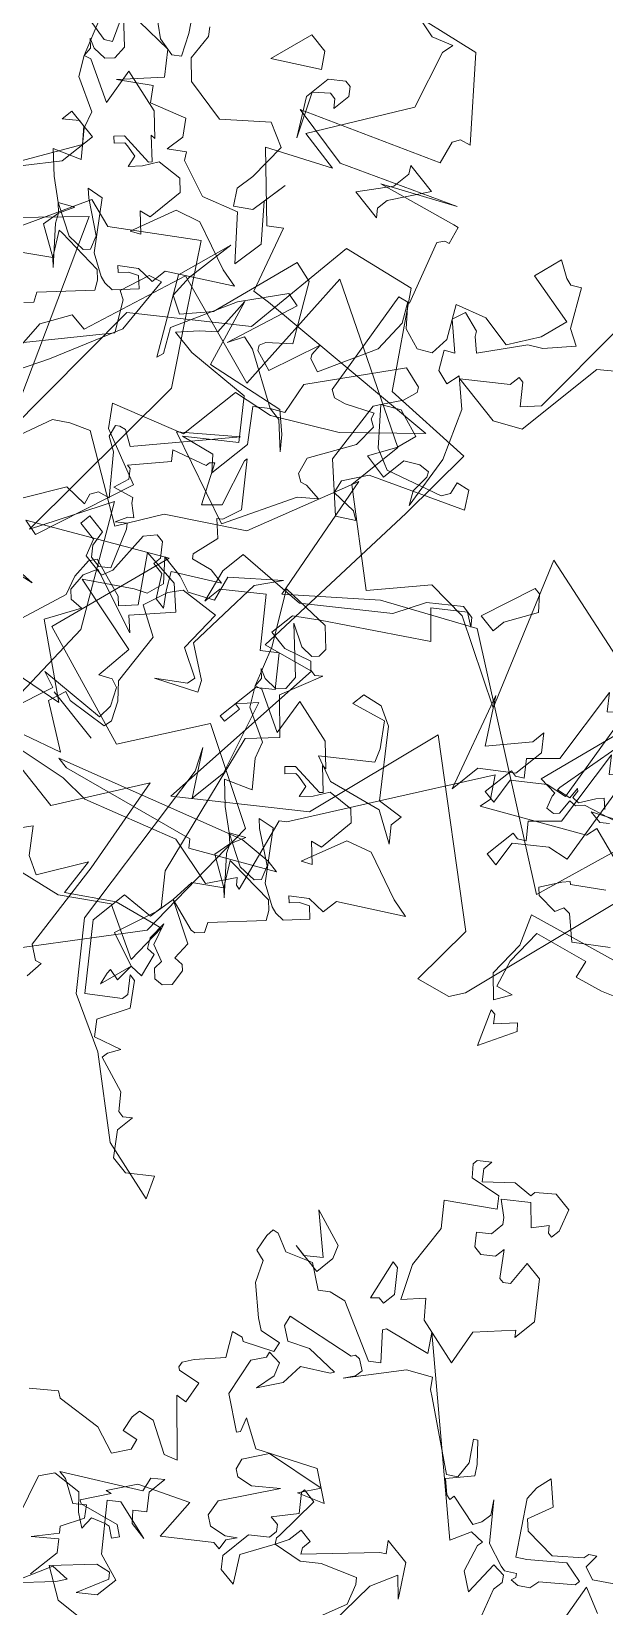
# Model space of a CAD drawing. Header units: metres. Extents: x -71 to 881, y -503 to 661.
# Drawn here: x 147.056 to 148.8, y -257.375 to -252.581 of the extents above; entities that cross this region are included whole.
import ezdxf

# ---------------------------------------------------------------- set-up
doc = ezdxf.new("R2010")
doc.units = ezdxf.units.M
doc.layers.add('ARBRE', color=100, linetype='Continuous', lineweight=13, true_color=0x00ff3f)

# ---------------------------------------------------------------- blocks, each defined once
blk = doc.blocks.new('WMF2', base_point=(0, 0.01))
at = {"color": 251, "lineweight": 0, "true_color": 0x636466}
for points in [[(152.65, -183.05), (154.26, -173.69), (175.85, -184.22), (183.13, -179.1), (188.97, -172.64), (192.5, -184.13), (195.26, -173.72), (200.97, -168.92), (202.85, -164.87), (210.8, -168.41), (212.43, -167.44), (213.62, -166.42), (215.13, -160.27)], [(158.19, -21.39), (152.68, -38.14), (149.95, -37.75), (143.85, -43.43), (139.57, -38.33), (135.29, -33.25), (133.39, -15.7), (130.63, -23.1), (123.64, -13.73), (121.99, -1.9), (114.39, -4.34), (111.72, -4.67), (103.98, -8.76), (99.27, -8.35), (97.95, -10.89), (97.46, -10.41), (97.02, -10.37), (99.54, -16.88), (99.06, -17.38), (95.41, -24.9), (90.83, -34.32), (89.42, -32.65), (89.51, -31.56), (81.64, -37.29), (81.55, -38.39), (70.38, -36.78)], [(16.57, -120.44), (8.22, -134.47), (9.81, -146.85), (18.98, -150.2), (22.71, -142.59), (34.39, -144.58), (32.65, -156.43), (43.16, -148.65), (41.63, -148.52), (39.67, -158.01), (44.92, -159.4), (46.44, -161.06), (40.43, -164.26), (40.42, -170.12), (36.91, -171.27), (31.95, -175.08), (27.13, -180.99), (44.83, -177.37), (46.41, -176.96), (49.12, -182.48), (50.2, -181.46), (55.69, -185.68), (50.55, -189.17), (54.41, -189.22), (50.23, -198.2), (52.48, -203.12), (52.39, -204.21), (54.12, -203.26), (57.28, -203.53)], [(122.03, -4.59), (121.2, -8.62), (122.72, -8.94), (116.58, -10.22), (116.74, -11.56), (117.68, -13), (118.53, -13.17), (119.53, -12.5), (119.62, -15.95), (127.05, -16.59), (123.52, -19.64), (122.5, -20.31), (122.25, -21.93), (124.05, -23.52), (121.84, -23.52), (120.32, -23.2), (118.31, -24.55), (119.17, -26.74), (115.88, -30.39), (117.14, -28.09), (116.53, -20.76), (113.49, -19.25), (112.89, -18.34), (116.25, -16.14), (114.07, -18.14), (114, -18.92), (116.7, -19.9), (117.23, -23.8), (120.73, -22.94), (121.42, -21.76), (121.9, -19.39), (119.14, -18.3), (118.02, -13.51), (116.67, -12.35), (115.65, -10.82), (115.72, -10.05), (119.34, -9.11), (120.19, -9.29), (120.53, -7.61), (116.29, -5.59), (119.5, -4.04)], [(100.3, -13.3), (97.37, -13.9), (96.16, -13.9), (102.61, -9.16), (103.21, -9.75), (114.9, -5.14), (116, -5.14), (100.3, -13.3), (100.3, -13.3)], [(165.65, -192.21), (176.34, -193.26), (169.52, -180.97), (177.55, -183.87), (181.35, -183.49), (184.59, -178.67), (192.69, -183.49), (192.69, -188.7), (207.51, -193.95), (205.44, -181.84), (216.23, -183.49), (218.11, -173.58), (219.76, -173.52), (220.92, -170.8), (219.49, -162.84)], [(158.55, -28.14), (151.66, -37.02), (141.23, -19.49), (142.97, -34.33), (135.13, -42.17), (135.3, -53.01), (129.01, -55.27), (122.91, -48.29), (114.53, -49.68), (113.77, -42.55), (112.45, -25.61), (108.09, -27.35), (107.21, -10.78), (98.49, -19.49), (96.74, -32.59), (81.64, -23.67), (81.04, -17.76), (78.09, -18.94), (77.45, -20.28), (75.41, -35.48)], [(11.67, -123.68), (11.74, -125.32), (12.27, -125.11), (13.58, -125.77), (15.6, -134.05), (18.21, -142.77), (22.11, -134.68), (33.61, -134.71)], [(48.13, -142.44), (43.19, -153.31), (41.06, -153.59), (41.43, -154.51), (41.13, -155.22), (40.11, -155.63), (43.05, -158.46), (44.35, -159.02), (44.76, -160.04), (44.45, -160.3), (43.92, -160.51), (42.49, -159.91), (37.1, -168.03), (40.97, -163.9), (32.15, -161.95), (29.82, -168.64), (28.52, -170), (30.14, -169.93), (30.65, -169.72), (31.37, -170.03), (31.94, -171.46), (30.17, -175.61), (30.45, -177.74), (31.15, -178.04), (31.35, -178.56), (33.6, -177.07), (34.61, -176.66), (35.32, -176.96), (38.04, -186.65), (37.02, -187.05), (39.7, -192.27), (39.35, -192.88), (38.94, -193.04), (39.56, -194.57), (39.97, -194.4), (46.81, -191.62), (41.05, -195.63), (50.47, -189.97), (56.38, -190.15), (44.99, -196.88), (45.76, -198.84), (45.47, -199.54), (44.55, -199.92), (50.64, -205.39), (58.51, -202.62)], [(95.41, -24.9), (93.1, -25.5), (93.1, -24.4), (91.88, -23.19), (94.81, -24.4), (99.43, -22.59), (101.87, -23.19), (98.33, -26.72), (98.94, -27.82), (100.65, -29.64), (103.57, -28.43), (103.57, -29.64), (101.87, -30.26), (100.05, -29.64), (95.41, -24.9), (95.41, -24.9)], [(159.28, -35.28), (156.97, -40.52), (158.19, -41.62), (158.8, -41.62), (159.88, -40.52), (159.88, -41.62), (156.97, -41.62), (156.97, -38.21), (158.8, -35.28)], [(85.82, -32.33), (85.2, -32.33), (84.59, -32.83), (85.82, -34.04), (83.99, -36.36), (85.82, -43.43), (84.59, -42.2), (83.5, -43.43), (81.06, -34.64), (82.88, -34.04), (85.2, -31.73), (84.59, -29.42), (85.82, -29.42), (85.82, -32.33), (85.82, -32.33)], [(127.86, -39.54), (126.03, -38.33), (124.94, -37.24), (127.24, -38.94), (128.46, -38.94), (129.55, -37.85), (127.24, -35.41), (127.24, -31.39), (128.46, -32.48), (131.38, -31.39), (127.86, -34.91), (130.76, -37.85), (136.62, -36.62), (138.93, -36.62), (137.71, -38.33), (136.62, -39.54), (137.23, -43.08), (134.79, -37.24), (127.86, -39.54), (127.86, -39.54)], [(90.23, -35.66), (89.63, -35.66), (89.02, -36.14), (90.23, -37.37), (88.4, -39.67), (90.23, -46.74), (89.02, -45.52), (87.92, -46.74), (85.48, -37.97), (87.31, -37.37), (89.63, -35.05), (89.02, -32.72), (90.23, -32.72), (90.23, -35.66), (90.23, -35.66)], [(120.42, -66.45), (119.65, -67.04), (117.45, -64.06), (115.93, -63.49), (117.61, -61.04), (118.69, -60.22), (120.94, -56.22), (122.15, -57.02), (122.44, -57.42), (124.35, -57.69), (124.6, -56.41), (122.13, -54.73), (122.91, -54.15), (121.8, -52.67), (120.44, -52.47), (120.32, -53.77), (117.85, -52.09), (115.45, -48.04), (114.13, -43.19), (114.93, -44.29), (115.11, -45.98), (115.4, -46.38), (116.35, -46.16), (117.52, -45.28), (117.5, -42.97), (119.86, -43.05), (118.8, -45.54), (118.53, -47.44), (121.17, -47.9), (122.64, -46.8), (121.69, -48.6), (121.49, -49.97), (121.78, -50.35), (123.77, -50.57), (128.28, -42.59), (127.38, -39.75), (128.46, -38.94), (133.52, -40.99), (134.82, -41.11), (135.39, -39.6), (134.06, -46.44), (135.36, -46.55), (137.61, -42.55), (139.52, -36.52), (138.12, -34.62), (138.22, -33.95), (142.72, -39.97), (141.89, -45.21), (141.95, -40.55), (141.61, -38.48), (139.96, -37.89), (138.27, -40.36), (137.04, -48.82), (135.07, -48.6), (131.68, -44.07), (133.27, -42.27), (133.42, -41.67), (133.14, -41.28), (131.16, -40.93), (130.09, -45.87), (129.9, -44.79), (129.67, -44.48), (128.38, -44.23), (126.63, -49.66), (127.08, -52.73), (128.25, -54.29), (126.47, -52.71), (124.5, -52.36), (123.39, -53.17), (123.49, -54.92), (125.42, -57.49), (122.86, -58.8), (119.88, -58.72), (118.5, -61.58), (118.12, -64.16), (123.08, -64.47), (122.69, -67.2), (121.11, -66.56), (120.42, -66.45), (120.42, -66.45)], [(122.64, -46.8), (119.8, -44.2), (117.78, -43.62), (113.05, -45.94), (112.69, -46.71), (113.05, -47.75), (111.9, -48.16), (110.76, -46.76), (118.41, -42.1), (119.56, -39.88), (119.15, -38.74), (116.82, -39.05), (116.04, -38.68), (117.45, -37.54), (121.56, -40.46), (122.95, -46.17), (122.64, -46.8), (122.64, -46.8)], [(99.65, -46.23), (100.87, -43.31), (100.87, -42.08), (102.57, -42.08), (101.47, -47.33), (100.87, -47.33), (99.65, -46.23), (99.65, -46.23)], [(220.57, -50.22), (221.79, -50.2), (214.78, -54.92)], [(219.97, -50.84), (220.57, -50.22), (220.57, -50.22)], [(113.17, -63.62), (113.17, -55.18), (115.36, -53.65), (120.07, -53.65), (116.91, -56.82), (116.91, -57.81), (116.37, -57.81), (114.82, -56.28), (113.72, -57.81), (114.82, -67.35), (110.12, -66.81), (113.17, -63.62), (113.17, -63.62)], [(136.37, -58.45), (136.37, -57.37), (135.76, -56.76), (138.68, -56.76), (136.98, -59.69), (136.98, -61.39), (137.47, -62), (134.54, -62), (136.37, -58.45), (136.37, -58.45)], [(147.98, -61.05), (146.87, -62.15), (146.26, -62.15), (145.66, -61.53), (145.66, -59.83), (146.26, -60.44), (146.87, -60.44), (147.98, -59.23), (145.66, -55.68), (147.98, -58.61), (147.98, -61.05), (147.98, -61.05)], [(101.34, -138.36), (103.76, -139.06), (102.79, -135.77)], [(107.25, -129.65), (108.74, -132.52), (108.73, -133.49), (109.15, -133.99), (110.39, -133.89), (109.93, -130.65), (111.62, -131.51), (112.63, -133.81), (112.58, -134.33), (113.9, -134.17), (114.51, -132.19), (129.81, -142.39), (128.59, -140.94), (132.57, -139.47), (132.73, -139.13), (130.53, -137.19), (131.32, -136.44), (136.79, -138.11), (138.2, -137.61), (139, -136.87), (141.22, -138.01), (143.41, -136.76), (145.13, -137.25), (145.63, -137.09), (145.6, -136.33), (145.13, -134.84), (144.07, -134.71), (142.97, -132.98), (140.36, -131.23), (139.36, -130.72), (137.49, -131.32), (137.22, -130.44), (139.58, -128.86), (139.92, -129.04), (140.84, -128.69), (139.42, -126.79), (141.03, -124.5), (141.52, -123.53), (141.36, -123.04), (141.12, -122.91), (139.13, -123.53), (138.58, -121.59), (139.52, -121.34), (135.03, -117.8), (136.15, -117.21), (139.1, -118.34), (140.49, -117.9), (140.5, -117.08), (140.06, -115.71), (138.68, -116.15), (138.33, -115.23), (139.13, -113.66), (141.69, -114.16), (145.74, -113.14), (146.33, -113.43), (148.12, -111.55)], [(135.68, -99.63), (133.33, -102.77), (132.87, -103.68), (134.56, -103.4), (136.24, -97.94)], [(139.89, -103.76), (141.57, -107.36), (140.9, -108.66), (138.27, -109.27), (136.88, -108.14), (135.58, -107.47), (135.77, -108.71), (134.62, -109.36), (134.22, -109.47), (133.26, -108.98), (132.92, -109.62), (133.89, -110.13), (137.3, -108.77), (137.63, -108.93), (136.36, -111.4), (136.84, -111.24), (135.54, -113.78), (131.42, -116.34), (130.72, -112.44), (127.35, -115.8), (126.6, -115.82), (126.85, -116.77), (126.37, -117.68), (127.17, -116.93), (128.65, -116.47), (129.55, -116.93), (129.96, -118.38), (127.38, -123.37), (129.16, -121.51), (130.54, -121.07), (131.19, -121.4), (131.54, -122.32), (130.4, -124.53), (125.18, -126.19), (126.16, -124.31), (123.96, -125.55), (126.75, -127), (131.48, -123.86), (134.15, -124.91), (133.52, -123.75), (133.68, -123.43), (136.79, -125.04), (137.86, -128.38), (137.23, -129.62), (137.38, -130.11), (136.11, -130.19), (135.51, -129.14), (135.65, -127.24), (134.56, -129.39), (134.72, -131.45), (132.62, -133.14), (132.44, -133.48), (135.45, -133.06), (137.16, -131.97), (138.4, -132.6), (138.75, -133.52), (132.62, -135.52), (132.46, -135.87), (131.99, -135.96), (131.01, -135.45), (131.05, -134.73), (131.55, -133.76), (128.65, -138.59), (126.7, -139.98), (125.97, -139.17), (125.32, -138.84), (119.23, -135.58), (118.45, -136.25), (118.79, -137.79), (120.16, -139.39), (119.88, -139.63), (118.23, -138.25), (117.58, -137.48), (118.99, -135.3), (117.81, -134.49), (117.3, -134.44), (117.31, -134.91), (114.32, -134.66), (114, -135.42), (113.97, -136.41), (114.88, -137.47), (112.09, -134.75), (109.9, -134.31), (109.39, -134.27), (108.55, -134.98), (108.32, -134.71), (108.41, -134.24), (107.65, -134.4), (106.82, -135.1), (106.74, -136.05), (104.54, -138.4), (104.55, -138.87), (106.51, -139.03), (108.95, -136.47), (109.72, -135.82), (113.14, -139.82), (113.34, -141.07), (113.17, -142.56), (111.11, -141.15), (111.72, -138.72), (110.83, -138.12), (107.79, -138.4), (105.92, -140.47), (105.88, -141), (105.33, -141.47), (105.18, -140.15), (103.95, -139.86), (102.35, -141.23)], [(135.25, -101.44), (135.25, -104.42), (136.12, -105.31), (137.8, -103.54), (136.47, -105.66), (136.93, -106.1), (136.12, -108.22), (136.93, -109.09), (137.8, -108.22), (139.92, -109.09), (140.71, -109.09), (134.81, -113.75), (135.25, -114.99), (134.37, -115.87), (134.37, -114.12), (133.14, -112.88), (134.02, -111.98), (133.14, -111.2), (131.46, -111.2), (135.25, -111.63), (136.12, -110.76), (132.71, -107.41), (130.14, -106.98), (130.14, -104.87), (131.46, -103.54), (130.59, -106.54), (131.03, -106.98), (132.27, -106.54), (134.81, -103.19), (131.92, -101.88), (128.03, -102.76)], [(115.75, -121.61), (116.64, -123.29), (117.08, -123.72), (119.97, -122.05), (121.3, -120.73), (123.86, -119.93), (125.08, -116.95), (123.4, -114.83), (125.08, -114.83), (125.96, -115.71), (125.96, -118.61), (124.64, -119.93), (124.64, -120.73), (125.08, -121.17), (125.96, -121.17), (124.64, -123.29), (125.96, -124.6), (125.96, -124.95), (124.64, -124.95), (124.21, -120.73), (124.21, -120.38), (123.86, -119.93), (123.4, -121.17), (123.4, -122.5), (122.09, -122.5), (122.09, -121.61), (121.74, -121.17), (117.52, -126.7), (117.08, -127.05), (117.87, -127.93), (115.4, -127.93), (113.63, -125.83), (113.28, -125.39), (114.96, -126.7), (115.75, -124.16), (114.96, -116.16)], [(117.08, -116.51), (115.75, -121.61), (115.75, -121.61)], [(23.17, -129.77), (21.67, -132.34), (19.86, -130.44), (18.12, -129.86), (16.15, -134.19), (15.36, -130.85), (11.87, -133.9), (8.32, -135.28), (7.59, -135.54), (7.07, -131.77), (12.02, -133.45), (15.55, -130.27), (19.06, -129.03)], [(167.53, -134.78), (172.77, -136.49), (177.52, -141.23), (181.55, -156.93), (182.76, -158.76), (179.84, -155.24), (179.84, -158.76), (182.76, -165.09), (183.97, -163.4), (183.36, -163.4), (183.36, -161.69), (183.97, -161.69), (183.97, -165.71), (182.76, -166.93), (185.07, -169.24), (186.28, -168.03), (189.83, -171.55), (192.73, -168.64), (192.73, -166.93), (193.83, -169.85), (193.83, -172.16), (187.38, -173.37), (181.55, -179.23), (180.45, -182.15), (178.13, -184.47), (176.91, -184.47), (176.31, -183.86), (177.52, -184.47), (179.84, -182.15), (177.52, -180.32), (185.07, -173.85), (186.89, -172.16), (186.89, -169.85), (185.07, -169.85), (182.76, -170.95), (182.15, -170.45), (181.55, -170.45), (181.05, -170.95), (182.15, -166.93), (179.21, -164.61), (181.05, -162.17), (176.31, -149.38), (174, -147.07), (174, -145.86), (176.91, -145.25), (176.91, -141.71), (172.29, -137.1), (169.85, -139.41), (169.85, -140.01), (171.07, -141.23), (170.45, -141.23), (168.76, -139.41), (169.85, -136.49), (168.76, -135.38), (166.44, -136.49), (166.93, -135.38), (166.93, -134.78), (163.52, -134.17), (162.29, -132.95), (161.69, -132.95), (161.08, -133.55), (161.08, -131.86), (159.38, -130.03), (157.67, -130.03), (155.85, -131.86), (154.74, -130.03), (160.6, -130.65), (167.53, -134.78), (167.53, -134.78)], [(28.56, -153.92), (30.94, -150.53), (29.67, -149.64), (35.82, -150.93), (36.23, -149.61), (35.92, -147.95), (35.22, -147.45), (34.02, -147.66), (35.31, -144.47), (28.78, -140.9), (33.22, -139.51)], [(42.45, -144.97), (38.49, -145.64), (41.28, -144.68)], [(36.71, -142.49), (35.82, -147.35), (36.59, -148.94), (36.91, -150.74), (36.53, -151.43), (32.84, -150.83), (32.14, -150.33), (31.15, -151.75), (34.23, -155.28), (30.66, -155.41), (28.56, -153.92), (28.56, -153.92)], [(140.36, -139.63), (140.36, -137.8), (143.28, -137.8), (142.18, -137.8), (140.97, -139.01), (144.49, -141.33), (140.97, -140.72), (140.36, -139.63), (140.36, -139.63)], [(172.09, -138.69), (172.45, -139.76), (172.53, -140.18), (171.42, -140.08), (171.62, -141.79), (170.39, -141.96), (171.14, -144.02), (171.94, -143.9), (172.54, -144.66), (172.74, -146.37), (171.85, -144.55), (170.26, -144.14), (170.19, -143.29), (169.43, -142.72), (168.61, -142.9), (168.09, -143.61), (168.48, -145.07), (168.92, -145.41), (169.79, -145.28), (170.04, -146.94), (173.91, -148.36), (170.8, -147.91), (170.41, -148.01), (169.9, -148.71), (170.41, -149.48), (167.33, -153.6), (167.88, -154.33), (168.63, -154.89), (173.09, -154.46), (173.45, -154.42), (171.93, -152.49), (171.21, -151.97), (174.13, -154.55), (174.64, -155.32), (175.4, -155.88), (172.47, -154.78), (170.8, -155.02), (170.42, -155.53), (171.04, -156.68), (174.04, -158.22), (174.74, -158.74), (173.33, -159.18), (169.98, -155.59), (167.94, -154.77), (167.31, -154.68), (166.44, -154.8), (165.01, -156.7), (165.95, -157.41), (166.73, -156.9), (167.3, -156.16), (167.79, -156.52), (166.47, -157.79), (164.8, -158.03), (164.79, -159.51), (159.94, -163.43), (161.71, -163.57), (166.28, -164.6), (168.39, -163.57), (169.49, -159.28), (168.67, -159.85), (170.32, -161.09), (169.36, -161.46), (169.4, -164.84), (170.39, -165.59), (172.66, -165.09), (173.31, -163.69), (174.06, -162.7), (174.38, -163.72), (175.5, -163.78), (175.85, -163.73), (176.42, -162.98), (176.92, -163.36), (176.35, -164.1), (173.23, -164.33), (173.04, -164.58), (174.93, -166.01), (174.5, -166.07), (176.45, -167.55), (180.59, -167.98), (179.68, -164.7), (183.52, -166.03), (184.12, -165.76), (184.28, -166.58), (184.98, -167.12), (184.09, -166.85), (182.78, -167.03), (182.25, -167.74), (182.48, -169.01), (186.32, -171.88), (184.25, -171.11), (183.02, -171.28), (182.66, -171.8), (182.73, -172.63), (184.43, -173.9), (189.08, -173.24), (185.87, -169.02), (184.12, -165.76), (182.95, -164.22), (179.83, -163.17), (179.13, -161.78), (177.11, -159.84), (179.39, -158.51), (177.45, -157.05), (175.4, -155.88), (174.19, -156.77), (174.64, -155.32), (174.73, -153.72), (171.93, -152.49), (174.04, -150.58), (173.91, -148.36), (173.97, -146.62), (174.86, -142.5), (171.62, -141.79), (172.09, -138.69), (172.09, -138.69)], [(134.49, -141.88), (134.49, -140.66), (135.1, -140.66), (135.58, -140.05), (136.81, -143.6), (136.19, -143.6), (134.49, -141.88), (134.49, -141.88)], [(132.52, -143.85), (133.8, -142.07), (135.57, -144.77), (136.49, -148.75), (138.25, -150.51), (134.73, -153.67), (135.57, -154.51), (138.25, -153.67), (139.17, -154.51), (139.17, -154.97), (138.25, -155.89), (138.25, -154.97), (137.42, -154.14), (135.57, -156.36), (133.8, -156.73), (133.8, -157.19), (132.52, -158.58), (130.73, -158.58), (129.81, -156.73), (129.81, -155.89), (130.27, -155.89), (130.73, -156.36), (131.57, -154.97), (133.35, -156.36), (135.2, -154.51), (133.8, -153.67), (133.35, -153.21), (133.35, -151.92), (134.27, -150.97), (133.35, -150.05), (132.52, -150.05), (131.57, -150.97), (131.57, -151.92), (129.81, -150.05), (129.35, -150.05), (128.88, -150.51), (129.35, -152.75), (127.59, -152.75), (124.91, -150.05), (124.91, -147.83), (125.36, -148.29), (127.59, -145.23), (126.66, -142.07), (131.11, -142.53), (132.52, -143.85), (132.52, -143.85)], [(58.28, -160.48), (57.75, -161.18), (58.26, -161.95), (55.2, -166.06), (55.75, -166.8), (56.5, -167.36), (60.96, -166.95), (61.31, -166.89), (59.77, -164.96), (59.07, -164.44), (62, -167.02), (62.51, -167.79), (63.26, -168.35), (60.34, -167.25), (58.66, -167.5), (58.28, -168), (58.89, -169.15), (61.9, -170.7), (62.6, -171.21), (61.18, -171.65), (57.84, -168.06), (55.81, -167.24), (55.17, -167.15), (54.29, -167.27), (52.87, -169.18), (53.82, -169.88), (54.6, -169.37), (55.15, -168.63), (55.66, -169.01), (54.32, -170.26), (52.66, -170.5), (52.66, -171.97), (47.81, -175.9), (49.56, -176.04), (54.15, -177.07), (56.26, -176.06), (57.34, -171.75), (56.54, -172.31), (58.19, -173.55), (57.21, -173.91), (57.26, -177.31), (58.26, -178.06), (60.53, -177.56), (61.17, -176.18), (61.91, -175.17), (62.25, -176.19), (63.37, -176.26), (63.72, -176.21), (64.28, -175.46), (64.78, -175.83), (64.22, -176.58), (61.08, -176.8), (60.89, -177.07), (62.8, -178.48), (62.37, -178.54), (64.31, -180), (68.46, -180.44), (67.52, -177.18), (71.39, -178.5), (71.97, -178.23), (72.13, -179.07), (72.84, -179.59), (71.95, -179.32), (70.65, -179.51), (70.12, -180.21), (70.34, -181.46), (74.19, -184.37)], [(73.74, -181.48), (71.97, -178.23), (70.82, -176.69), (67.68, -175.65), (66.98, -174.25), (64.97, -172.31), (67.26, -170.98), (65.32, -169.52), (63.26, -168.35), (62.04, -169.25), (62.51, -167.79), (62.6, -166.17), (59.77, -164.96), (61.9, -163.05)], [(189.52, -151.57), (194.75, -151.57), (189.52, -151.57), (189.52, -151.57)], [(56.45, -156.83), (51.18, -165.09), (52.99, -167.49), (53.79, -167.78), (53.24, -170.6), (52.14, -171.11), (51.01, -165.85), (52.98, -159.15), (54.67, -154.45), (56.12, -154.97), (56.45, -156.83), (56.45, -156.83)], [(147.09, -161.3), (148.81, -164.22), (148.31, -164.22), (147.7, -163.6), (146.47, -165.31), (145.88, -164.82), (147.09, -161.3), (147.09, -161.3)], [(203.13, -162.67), (204.93, -162.67), (204.93, -163.71), (203.13, -163.71), (202.75, -162.29), (202.01, -161.54), (200.96, -161.54), (200.21, -162.29), (202.01, -165.5), (202.37, -165.88), (203.13, -165.12), (202.75, -166.25), (202.37, -166.64), (203.5, -167.31), (203.82, -167.68), (205.6, -166.93), (205.31, -168.42), (205.98, -169.09), (206.34, -169.09), (204.18, -172.31), (204.93, -173.05), (202.01, -174.48), (202.01, -174.86), (201.7, -175.24), (199.54, -172.01), (198.43, -173.43), (200.21, -177.4), (200.21, -177.69), (197, -174.48), (197.38, -172.69), (197.76, -172.31), (196.33, -171.27), (196.63, -168.73), (196.33, -168.42), (194.53, -169.09), (193.04, -169.09), (196.63, -166.25), (195.57, -164.83), (194.53, -163.71), (195.57, -163.71), (197, -165.5), (198.12, -165.5), (198.12, -166.25), (199.17, -167.31), (199.92, -167.31), (200.59, -166.25), (199.92, -162.29), (200.21, -161.25), (202.37, -161.25), (203.13, -162.67), (203.13, -162.67)], [(138.94, -175.74), (144.01, -172.85), (146.39, -171.88), (146.93, -173.42), (151.56, -171.55), (151.13, -168.2), (150.13, -165.91), (148.68, -166.49), (149.35, -164.92), (151.24, -166.38), (151.67, -169.75), (153.13, -172.22), (143.98, -176.02), (143.88, -177.83), (142.05, -179.02), (139.92, -178.12), (138.94, -175.74), (138.94, -175.74)], [(159.51, -193.9), (160.36, -181.18), (160.3, -180.89), (159.09, -181.29), (159.32, -182.35), (159.11, -182.21), (158.95, -181.51), (158.27, -181.62), (157.59, -183.02), (157.18, -183.64), (156.35, -183.07)], [(146.55, -175.84), (149.03, -173.49), (151.13, -174.93), (151.83, -174.83), (152.07, -174.01), (154.04, -173.82), (154.65, -174.25), (153.72, -176.12), (153.29, -176.72), (153.08, -176.57), (150.75, -178.69)], [(153.37, -183.87), (157.76, -181.91), (158.22, -181.26), (158.87, -181.13), (158.61, -179.74), (158.9, -179.3), (159.63, -179.15), (160.17, -180.16), (160.23, -180.53), (161.97, -180.37), (159.66, -196.47)], [(167.3, -178.31), (164.99, -181.83), (164.99, -183.07), (163.76, -181.83), (163.76, -178.92), (166.2, -176.6), (166.2, -173.68), (170.22, -181.83), (167.3, -178.31), (167.3, -178.31)], [(52.76, -180.21), (55.75, -178.63), (59.24, -179.37), (59.71, -180), (60.98, -178.83), (60.92, -180.53), (62.07, -181.8), (65.07, -180.21), (66.12, -181.35), (68.53, -179.14), (66.06, -182.57), (67.81, -184.35), (71.26, -183.89)], [(72.51, -182.83), (71.38, -180.95), (72, -180.48), (73.83, -180.56)], [(71.19, -185.7), (68.92, -184.4), (67.21, -184.32), (66.57, -184.91), (67.73, -186.66), (69.36, -188.54)], [(67.04, -188.46), (66.45, -187.83), (65.94, -185.49), (64.29, -184.21), (60.16, -184.05), (57.09, -187.45), (54.82, -186.75), (54.35, -183.2), (54.41, -181.49), (53.37, -180.24), (52.1, -181.39), (51.95, -184.94), (52.04, -182.63), (49.22, -180.06), (49.34, -177.15), (52.76, -180.21), (52.76, -180.21)], [(59.05, -195.06), (57.96, -193.84), (61.5, -190.92), (60.89, -195.06), (59.05, -195.06), (59.05, -195.06)]]:
    blk.add_lwpolyline(points, dxfattribs=at)

msp = doc.modelspace()

# ---------------------------------------------------------------- block references
at = {"layer": 'ARBRE', "color": 251, "lineweight": 5, "true_color": 0x636466, "xscale": 0.03451886634015593, "yscale": 0.03451886634015593, "zscale": 0.03451886634015593, "rotation": 128.5771086415459}
for p in [(149.4964, -258.0333), (143.9555, -258.4325), (152.1785, -262.0217), (147.2265, -263.109)]:
    msp.add_blockref('WMF2', p, dxfattribs=at)

doc.saveas('drawing.dxf')
